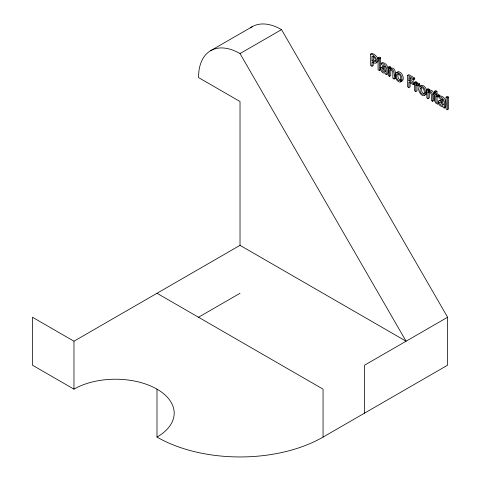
<?xml version="1.0" encoding="UTF-8"?>
<svg xmlns="http://www.w3.org/2000/svg" width="481" height="481" viewBox="0 0 481 481"><rect width="100%" height="100%" fill="white"/><g stroke="black" fill="none" stroke-linecap="round" stroke-linejoin="round"><path stroke-width="0.72" d="M441.011 101.515L441.287 103.361L443.398 104.66M398.154 73.641C397.348 75.908 398.088 80.117 401.088 80.153M421.741 87.253C421.001 89.55 421.56 93.2 424.32 93.825M381.968 67.274L382.629 66.408L384.71 66.721M439.724 100.619L440.386 99.753L442.466 100.066M396.801 72.968L397.486 71.934A4.173 2.411 60 0 1 399.176 71.801C402.904 72.673 405.495 81.493 400.601 81.499M420.382 86.58L421.067 85.552A4.173 2.411 60 0 1 422.763 85.414C426.298 86.544 428.842 93.753 424.819 95.262M210.672 50.673L252.188 26.702M74.092 341.143L240.025 245.34L240.025 101.521L198.509 77.549L198.863 71.501A58.712 33.898 60 0 1 240.025 53.583L281.541 29.612L447.607 317.244L447.607 365.187L323.058 437.091A117.424 67.797 0 0 1 156.992 437.091A58.712 33.898 0 0 0 156.992 389.153A58.712 33.898 0 0 0 73.96 389.153L32.443 365.187L32.443 317.244L73.96 341.215L73.96 389.153M373.232 61.995L373.232 65.53L371.987 66.252L370.671 65.494L370.671 54.1L371.921 53.379C375.42 53.824 381.313 61.111 376.088 62.638M371.987 60.708C377.164 64.773 375.986 56.542 371.987 56.157L371.987 60.708L373.232 59.993L375.859 61.153M378.084 57.864L379.329 57.143L380.573 57.864L380.573 69.769L379.329 70.491L378.084 69.769L378.084 57.864L379.329 58.58L380.573 57.864M381.247 63.233L382.491 62.512C387.981 63.348 388.744 69.456 387.776 73.93L386.532 74.651L385.293 73.936L385.293 73.022C382.359 74.02 379.756 69.992 380.964 67.442L382.672 67.16L385.293 68.308C386.027 64.995 380.519 65.981 381.247 63.233C386.73 64.069 387.5 70.172 386.532 74.651M388.281 67.112L389.532 66.39L390.776 67.112L390.776 68.061L389.532 68.783L389.532 67.833L388.281 67.112L388.281 75.661L389.532 76.383L390.776 75.661L390.776 69.276M389.532 67.833L390.776 67.112M389.532 76.383L389.532 69.998L390.494 69.805A3.006 1.738 60 0 1 391.871 70.358L392.809 72.306L392.857 78.301L394.101 79.022L395.346 78.301C395.845 75.301 396.067 66.901 390.776 68.061M408.874 87.548L407.563 86.79L407.563 75.397L408.808 74.675L414.712 78.084L414.712 79.431L413.468 80.153L408.874 77.501L408.874 80.718L413.275 83.255L414.52 82.54L414.52 83.886L413.275 84.602L408.874 82.065L408.874 87.548L410.119 86.833L410.119 82.714M408.874 80.718L410.119 79.996L414.52 82.54M407.563 75.397L413.468 78.806L414.712 78.084M414.544 82.275L415.788 81.554L417.033 82.275L417.033 83.544L415.788 84.265L415.788 82.991L414.544 82.275L414.544 90.819L415.788 91.54L417.033 90.819L417.033 84.752L415.788 85.474L415.788 91.54M415.788 82.991L417.033 82.275M415.788 85.474C417.081 84.349 419.252 87.638 418.464 84.584L419.715 83.862L418.223 83.249L417.033 83.544M418.464 86.081L419.715 85.365L419.715 83.862M426.803 89.352L428.048 88.63L429.299 89.352L429.299 90.302L428.048 91.017L428.048 90.073L426.803 89.352L426.803 97.902L428.048 98.617L429.299 97.902L429.299 91.516L428.048 92.238L428.048 98.617M428.048 90.073L429.299 89.352M433.609 93.284L434.451 93.765L434.451 91.312L435.696 90.59L436.946 91.312L436.946 93.765L439.237 95.094L439.237 96.284L437.993 97.006L435.696 95.683L435.87 101.503L436.916 102.645L437.993 102.988L437.993 104.281C433.76 103.457 434.151 98.136 434.451 94.961L433.609 94.474L433.609 93.284L434.854 92.562M434.451 91.312L435.696 92.027L436.946 91.312M435.696 92.027L435.696 94.486L436.946 93.765M435.696 94.486L437.993 95.809L439.237 95.094M438.997 96.579L440.247 95.857C445.731 96.693 446.5 102.802 445.532 107.275L444.288 107.997L443.049 107.281L443.049 106.367C440.115 107.365 437.512 103.337 438.72 100.788L440.428 100.505L443.049 101.653C443.783 98.334 438.269 99.32 438.997 96.579C444.486 97.415 445.256 103.517 444.288 107.997M428.048 92.238L429.016 92.045A3.006 1.738 60 0 1 430.393 92.599L431.325 94.547L431.379 100.541L432.623 101.263L433.868 100.541L433.832 94.228M446.067 97.114L447.312 96.392L448.557 97.114L448.557 109.019L447.312 109.74L446.067 109.019L446.067 97.114L447.312 97.829L448.557 97.114M198.509 317.244L240.025 293.278M447.607 317.244L364.574 365.187L364.574 413.125M415.788 84.265L416.979 83.965L418.464 84.584M389.532 68.783C394.823 67.623 394.6 76.022 394.101 79.022M429.299 90.302C431.391 89.376 433.357 91.6 433.712 93.512M428.048 91.017C433.345 89.863 433.122 98.262 432.623 101.263M385.648 71.32L383.97 70.551L383.171 68.699M438.756 102.164L437.115 100.788L436.946 95.641M370.671 54.1C375.968 54.221 380.832 67.25 371.987 62.001L371.987 66.252M240.025 245.34L406.09 341.215L240.025 53.583M156.992 293.278L323.058 389.153L323.058 437.091M447.312 97.829L447.312 109.74M437.993 95.809L437.993 97.006M413.468 78.806L413.468 80.153M413.275 83.255L413.275 84.602M410.119 78.066L410.119 79.996M379.329 58.58L379.329 70.491M373.232 56.74L373.232 59.993M156.992 389.153L156.992 437.091M250.33 27.922A58.712 33.898 60 0 1 281.541 29.612M401.942 79.275C400.968 87.253 391.859 76.383 396.242 72.655A4.173 2.411 60 0 1 397.931 72.523C400.583 73.575 401.984 76.539 401.942 79.275M425.523 92.893C424.549 100.866 415.44 89.995 419.823 86.267A4.173 2.411 60 0 1 421.512 86.135C424.164 87.193 425.565 90.151 425.523 92.893M396.747 74.832C394.781 80.447 403.198 84.157 400.132 75.764A2.369 1.371 60 0 0 399.098 74.411L398.184 73.882A2.387 1.377 60 0 0 397.144 74.038L396.747 74.832M420.328 88.444C418.362 94.06 426.779 97.769 423.713 89.376A2.369 1.371 60 0 0 422.679 88.023L421.765 87.494A2.387 1.377 60 0 0 420.725 87.65L420.328 88.444M382.01 68.885C381.499 70.677 383.543 72.637 385.293 71.831L385.293 69.456L383.074 68.53L382.01 68.885M439.76 102.231C439.249 104.022 441.299 105.982 443.049 105.177L443.049 102.802L440.83 101.87L439.76 102.231"/></g></svg>
